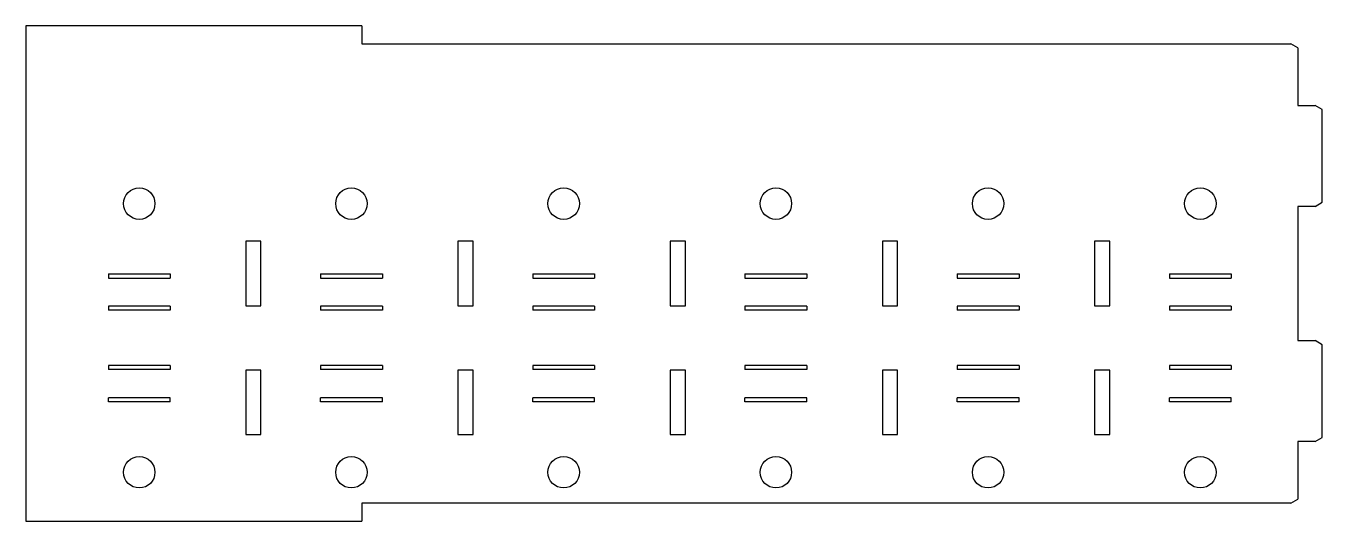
# Model space of a CAD drawing. Header units: inches. Extents: x -4.83 to 4.83, y -1.84 to 1.84.
import ezdxf

# ---------------------------------------------------------------- set-up
doc = ezdxf.new("R2010")
doc.units = ezdxf.units.IN
doc.header["$MEASUREMENT"] = 0

msp = doc.modelspace()

# ---------------------------------------------------------------- linework, layer by layer
at = {"color": 7, "linetype": 'Continuous', "lineweight": 25}
for p, q in [((-4.825, 1.8436), (-4.825, -1.8436)), ((-2.325, 1.8436), (-4.825, 1.8436)), ((-2.325, 1.8436), (-2.325, 1.7097)), ((-2.325, 1.7097), (4.593, 1.7097)), ((4.645, 1.6797), (4.593, 1.7097)), ((4.645, 1.6797), (4.645, 1.25)), ((4.645, 1.25), (4.773, 1.25)), ((4.825, 1.22), (4.773, 1.25)), ((4.825, 0.53), (4.825, 1.22)), ((4.773, 0.5), (4.645, 0.5)), ((4.645, 0.5), (4.645, -0.5)), ((4.773, 0.5), (4.825, 0.53)), ((-3.0756, 0.2403), (-3.1883, 0.2403)), ((-3.1883, 0.2403), (-3.1883, -0.2397)), ((-3.0756, -0.2397), (-3.0756, 0.2403)), ((-1.4956, 0.2403), (-1.6083, 0.2403)), ((-1.6083, 0.2403), (-1.6083, -0.2397)), ((-1.4956, -0.2397), (-1.4956, 0.2403)), ((0.0844, 0.2403), (-0.0283, 0.2403)), ((-0.0283, 0.2403), (-0.0283, -0.2397)), ((0.0844, -0.2397), (0.0844, 0.2403)), ((1.6644, 0.2403), (1.5517, 0.2403)), ((1.5517, 0.2403), (1.5517, -0.2397)), ((1.6644, -0.2397), (1.6644, 0.2403)), ((3.2444, 0.2403), (3.1317, 0.2403)), ((3.1317, 0.2403), (3.1317, -0.2397)), ((3.2444, -0.2397), (3.2444, 0.2403)), ((-4.2114, -0.0037), (-4.2114, -0.0337)), ((-4.2114, -0.0037), (-3.7514, -0.0037)), ((-4.2114, -0.0337), (-3.7514, -0.0337)), ((-3.7514, -0.0037), (-3.7514, -0.0337)), ((-2.6314, -0.0037), (-2.6314, -0.0337)), ((-2.6314, -0.0037), (-2.1714, -0.0037)), ((-2.6314, -0.0337), (-2.1714, -0.0337)), ((-2.1714, -0.0037), (-2.1714, -0.0337)), ((-1.0514, -0.0037), (-1.0514, -0.0337)), ((-1.0514, -0.0037), (-0.5914, -0.0037)), ((-1.0514, -0.0337), (-0.5914, -0.0337)), ((-0.5914, -0.0037), (-0.5914, -0.0337)), ((0.5286, -0.0037), (0.5286, -0.0337)), ((0.5286, -0.0037), (0.9886, -0.0037)), ((0.5286, -0.0337), (0.9886, -0.0337)), ((0.9886, -0.0037), (0.9886, -0.0337)), ((2.1086, -0.0037), (2.1086, -0.0337)), ((2.1086, -0.0037), (2.5686, -0.0037)), ((2.1086, -0.0337), (2.5686, -0.0337)), ((2.5686, -0.0037), (2.5686, -0.0337)), ((3.6886, -0.0037), (3.6886, -0.0337)), ((3.6886, -0.0037), (4.1486, -0.0037)), ((3.6886, -0.0337), (4.1486, -0.0337)), ((4.1486, -0.0037), (4.1486, -0.0337)), ((-4.2114, -0.2437), (-4.2114, -0.2737)), ((-3.7514, -0.2437), (-4.2114, -0.2437)), ((-3.7514, -0.2737), (-4.2114, -0.2737)), ((-3.7514, -0.2437), (-3.7514, -0.2737)), ((-3.1883, -0.2397), (-3.0756, -0.2397)), ((-2.6314, -0.2437), (-2.6314, -0.2737)), ((-2.1714, -0.2437), (-2.6314, -0.2437)), ((-2.1714, -0.2737), (-2.6314, -0.2737)), ((-2.1714, -0.2437), (-2.1714, -0.2737)), ((-1.6083, -0.2397), (-1.4956, -0.2397)), ((-1.0514, -0.2437), (-1.0514, -0.2737)), ((-0.5914, -0.2437), (-1.0514, -0.2437)), ((-0.5914, -0.2737), (-1.0514, -0.2737)), ((-0.5914, -0.2437), (-0.5914, -0.2737)), ((-0.0283, -0.2397), (0.0844, -0.2397)), ((0.5286, -0.2437), (0.5286, -0.2737)), ((0.9886, -0.2437), (0.5286, -0.2437)), ((0.9886, -0.2737), (0.5286, -0.2737)), ((0.9886, -0.2437), (0.9886, -0.2737)), ((1.5517, -0.2397), (1.6644, -0.2397)), ((2.1086, -0.2437), (2.1086, -0.2737)), ((2.5686, -0.2437), (2.1086, -0.2437)), ((2.5686, -0.2737), (2.1086, -0.2737)), ((2.5686, -0.2437), (2.5686, -0.2737)), ((3.1317, -0.2397), (3.2444, -0.2397)), ((3.6886, -0.2437), (3.6886, -0.2737)), ((4.1486, -0.2437), (3.6886, -0.2437)), ((4.1486, -0.2737), (3.6886, -0.2737)), ((4.1486, -0.2437), (4.1486, -0.2737)), ((4.645, -0.5), (4.773, -0.5)), ((4.825, -0.53), (4.773, -0.5)), ((4.825, -1.22), (4.825, -0.53)), ((-4.2114, -0.6859), (-4.2114, -0.7159)), ((-3.7514, -0.6859), (-4.2114, -0.6859)), ((-3.7514, -0.7159), (-4.2114, -0.7159)), ((-3.7514, -0.6859), (-3.7514, -0.7159)), ((-3.0756, -0.7197), (-3.1883, -0.7197)), ((-3.1883, -0.7197), (-3.1883, -1.1997)), ((-3.0756, -1.1997), (-3.0756, -0.7197)), ((-2.6314, -0.6859), (-2.6314, -0.7159)), ((-2.1714, -0.6859), (-2.6314, -0.6859)), ((-2.1714, -0.7159), (-2.6314, -0.7159)), ((-2.1714, -0.6859), (-2.1714, -0.7159)), ((-1.4956, -0.7197), (-1.6083, -0.7197)), ((-1.6083, -0.7197), (-1.6083, -1.1997)), ((-1.4956, -1.1997), (-1.4956, -0.7197)), ((-1.0514, -0.6859), (-1.0514, -0.7159)), ((-0.5914, -0.6859), (-1.0514, -0.6859)), ((-0.5914, -0.7159), (-1.0514, -0.7159)), ((-0.5914, -0.6859), (-0.5914, -0.7159)), ((0.0844, -0.7197), (-0.0283, -0.7197)), ((-0.0283, -0.7197), (-0.0283, -1.1997)), ((0.0844, -1.1997), (0.0844, -0.7197)), ((0.5286, -0.6859), (0.5286, -0.7159)), ((0.9886, -0.6859), (0.5286, -0.6859)), ((0.9886, -0.7159), (0.5286, -0.7159)), ((0.9886, -0.6859), (0.9886, -0.7159)), ((1.6644, -0.7197), (1.5517, -0.7197)), ((1.5517, -0.7197), (1.5517, -1.1997)), ((1.6644, -1.1997), (1.6644, -0.7197)), ((2.1086, -0.6859), (2.1086, -0.7159)), ((2.5686, -0.6859), (2.1086, -0.6859)), ((2.5686, -0.7159), (2.1086, -0.7159)), ((2.5686, -0.6859), (2.5686, -0.7159)), ((3.2444, -0.7197), (3.1317, -0.7197)), ((3.1317, -0.7197), (3.1317, -1.1997)), ((3.2444, -1.1997), (3.2444, -0.7197)), ((3.6886, -0.6859), (3.6886, -0.7159)), ((4.1486, -0.6859), (3.6886, -0.6859)), ((4.1486, -0.7159), (3.6886, -0.7159)), ((4.1486, -0.6859), (4.1486, -0.7159)), ((-3.7514, -0.9259), (-4.2114, -0.9259)), ((-4.2114, -0.9559), (-4.2114, -0.9259)), ((-3.7514, -0.9559), (-4.2114, -0.9559)), ((-3.7514, -0.9559), (-3.7514, -0.9259)), ((-2.1714, -0.9259), (-2.6314, -0.9259)), ((-2.6314, -0.9559), (-2.6314, -0.9259)), ((-2.1714, -0.9559), (-2.6314, -0.9559)), ((-2.1714, -0.9559), (-2.1714, -0.9259)), ((-0.5914, -0.9259), (-1.0514, -0.9259)), ((-1.0514, -0.9559), (-1.0514, -0.9259)), ((-0.5914, -0.9559), (-1.0514, -0.9559)), ((-0.5914, -0.9559), (-0.5914, -0.9259)), ((0.9886, -0.9259), (0.5286, -0.9259)), ((0.5286, -0.9559), (0.5286, -0.9259)), ((0.9886, -0.9559), (0.5286, -0.9559)), ((0.9886, -0.9559), (0.9886, -0.9259)), ((2.5686, -0.9259), (2.1086, -0.9259)), ((2.1086, -0.9559), (2.1086, -0.9259)), ((2.5686, -0.9559), (2.1086, -0.9559)), ((2.5686, -0.9559), (2.5686, -0.9259)), ((4.1486, -0.9259), (3.6886, -0.9259)), ((3.6886, -0.9559), (3.6886, -0.9259)), ((4.1486, -0.9559), (3.6886, -0.9559)), ((4.1486, -0.9559), (4.1486, -0.9259)), ((-3.1883, -1.1997), (-3.0756, -1.1997)), ((-1.6083, -1.1997), (-1.4956, -1.1997)), ((-0.0283, -1.1997), (0.0844, -1.1997)), ((1.5517, -1.1997), (1.6644, -1.1997)), ((3.1317, -1.1997), (3.2444, -1.1997)), ((4.773, -1.25), (4.645, -1.25)), ((4.645, -1.25), (4.645, -1.6797)), ((4.773, -1.25), (4.825, -1.22)), ((4.593, -1.7097), (-2.325, -1.7097)), ((-2.325, -1.7097), (-2.325, -1.8436)), ((4.593, -1.7097), (4.645, -1.6797)), ((-4.825, -1.8436), (-2.325, -1.8436))]:
    msp.add_line(p, q, dxfattribs=at)
for centre in [(-3.9814, 0.5203), (-2.4014, 0.5203), (-0.8214, 0.5203), (0.7586, 0.5203), (2.3386, 0.5203), (3.9186, 0.5203), (-3.9814, -1.4797), (-2.4014, -1.4797), (-0.8214, -1.4797), (0.7586, -1.4797), (2.3386, -1.4797), (3.9186, -1.4797)]:
    msp.add_circle(centre, 0.1171, dxfattribs=at)

doc.saveas('drawing.dxf')
